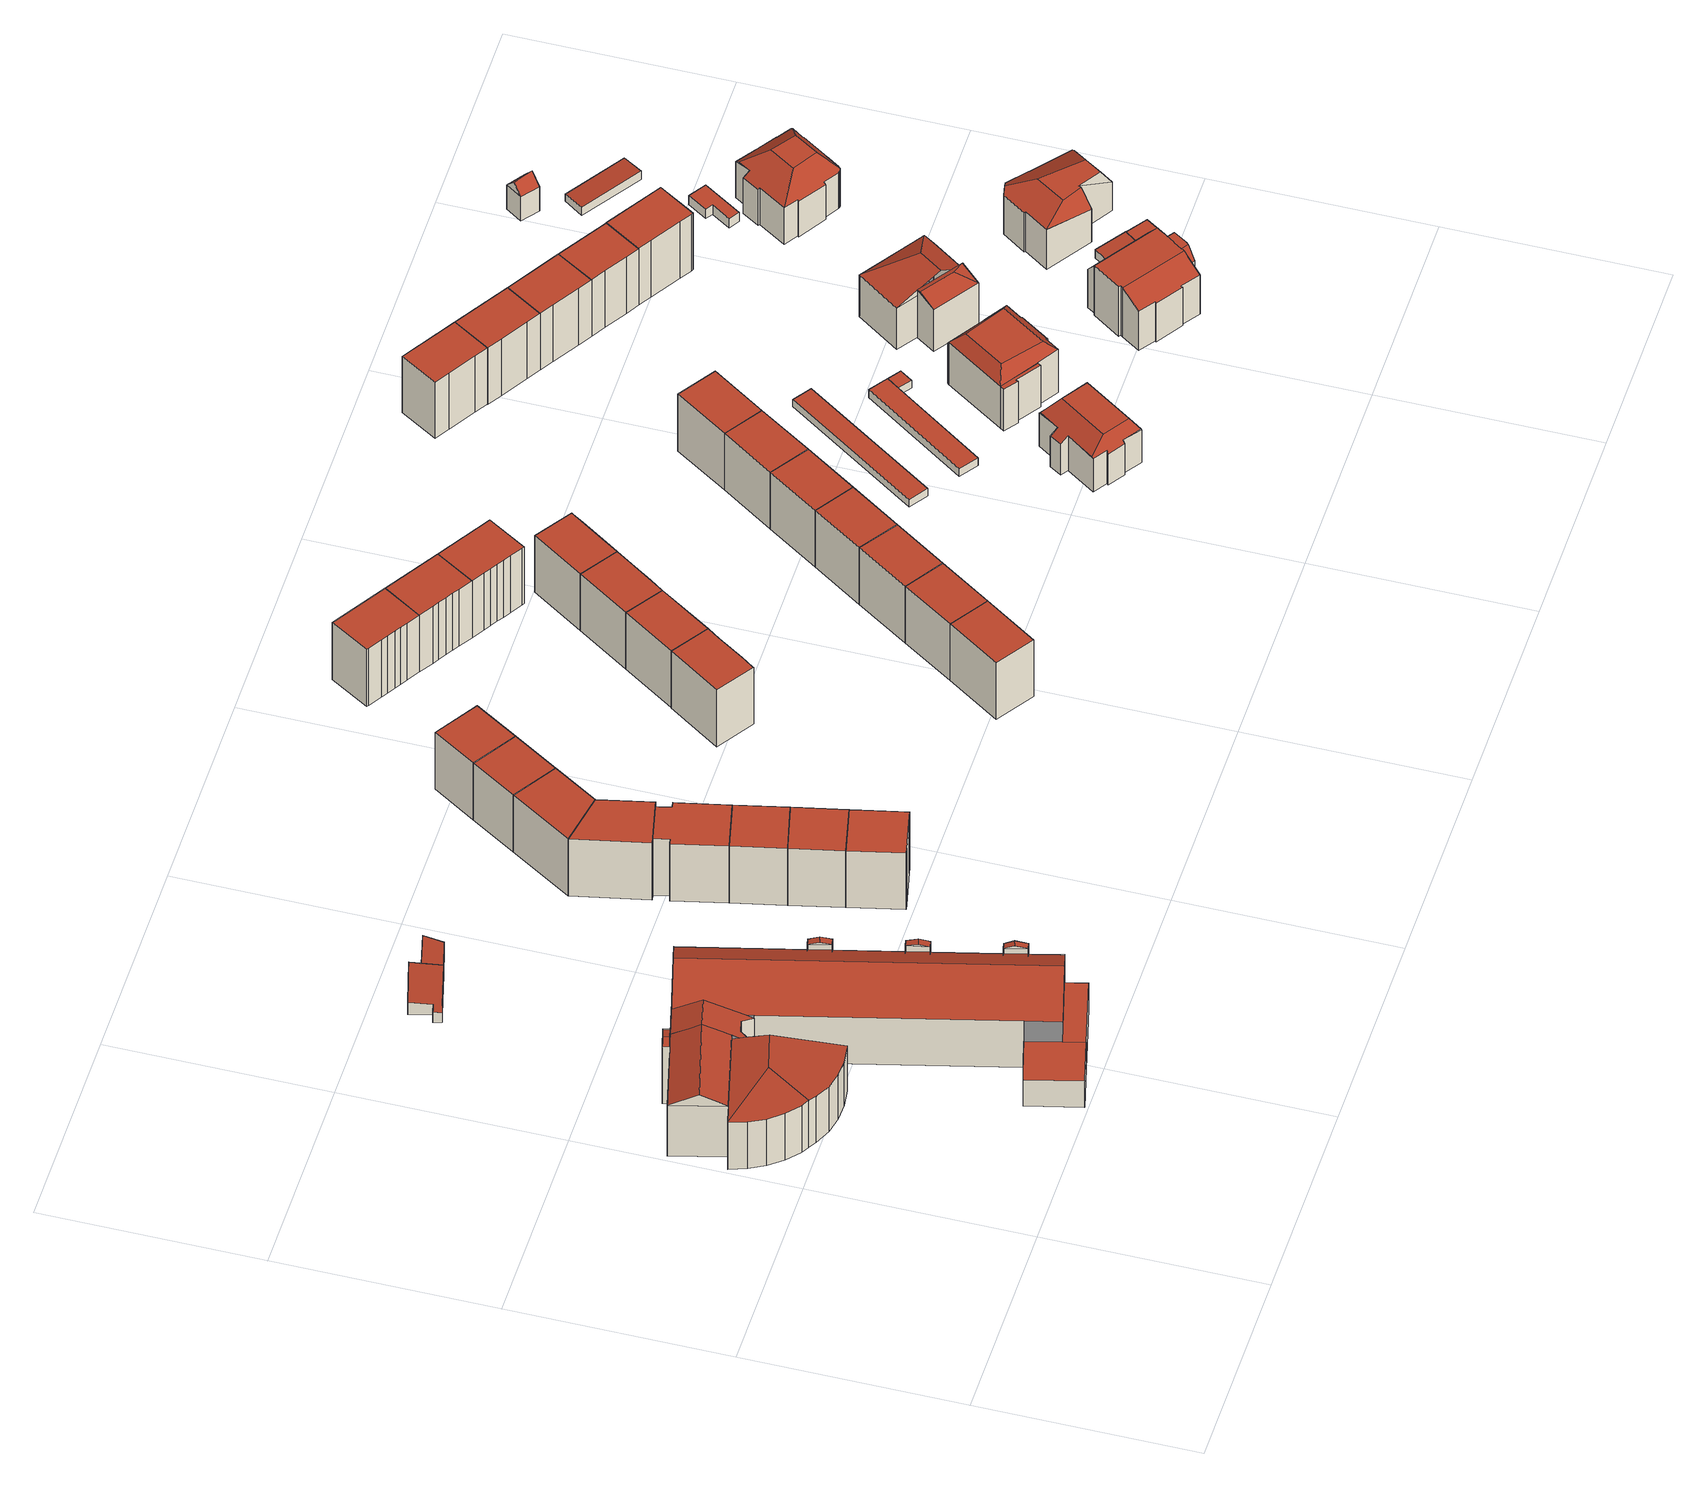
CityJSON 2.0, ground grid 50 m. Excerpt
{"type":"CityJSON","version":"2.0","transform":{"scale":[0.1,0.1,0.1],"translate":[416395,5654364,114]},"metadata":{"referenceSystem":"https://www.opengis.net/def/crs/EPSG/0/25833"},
"CityObjects":{
"building1":{"type":"Building","attributes":{"Gemeindeschluessel":14612000,"Geometrietyp2DReferenz":"3000","function":"31001_2000","roofType":"9999"},"children":["building1-1","building1-2","building1-3","building1-4","building1-5","building1-6","building1-7","building1-8","building1-9","building1-10"]},
"building1-1":{"type":"BuildingPart","attributes":{"Dachtyp_tdc":"tdcGableRoof","Dachneigung":10.82,"QualitaetDacherkennung":57,"Geometrietyp2DReferenz":"3000","measuredHeight":17.23,"roofType":"3100"},"parents":["building1"],"geometry":[{"type":"MultiSurface","lod":"2","boundaries":[[[0,1,2,3,4]],[[1,5,6,2]],[[5,7,8,9,6]],[[5,1,10]],[[0,7,11]],[[1,0,11,10]],[[7,5,10,11]],[[3,2,6,9]]],"semantics":{"surfaces":[{"type":"WallSurface"},{"type":"RoofSurface"},{"type":"GroundSurface"}],"values":[0,0,0,0,0,1,1,2]}}]},
"building1-2":{"type":"BuildingPart","attributes":{"Dachtyp_tdc":"tdcGableRoof","Dachneigung":11.74,"QualitaetDacherkennung":82,"Geometrietyp2DReferenz":"3000","measuredHeight":17.22,"roofType":"3100"},"parents":["building1"],"geometry":[{"type":"MultiSurface","lod":"2","boundaries":[[[12,13,14,15,16]],[[13,17,18,14]],[[17,19,20,21,18]],[[12,22,23,13]],[[17,23,22,19]],[[22,12,19]],[[13,23,17]],[[14,18,21,15]]],"semantics":{"surfaces":[{"type":"WallSurface"},{"type":"RoofSurface"},{"type":"GroundSurface"}],"values":[0,0,0,1,1,0,0,2]}}]},
"building1-3":{"type":"BuildingPart","attributes":{"Dachtyp_tdc":"tdcGableRoof","Dachneigung":25.79,"QualitaetDacherkennung":73,"Geometrietyp2DReferenz":"3000","measuredHeight":18.03,"roofType":"3100"},"parents":["building1"],"geometry":[{"type":"MultiSurface","lod":"2","boundaries":[[[24,25,26,27]],[[28,29,30,31,32,33]],[[34,35,36,37]],[[35,24,27,36]],[[38,29,28,39,40]],[[40,41,42,25,24,35,34,43,38]],[[27,26,44,45,32,31,46,37,36]]],"semantics":{"surfaces":[{"type":"WallSurface"},{"type":"RoofSurface"},{"type":"GroundSurface"}],"values":[0,0,0,0,1,1,2]}}]},
"building1-4":{"type":"BuildingPart","attributes":{"Dachtyp_tdc":"tdcPolyFlatRoof","Dachneigung":0,"QualitaetDacherkennung":63,"Geometrietyp2DReferenz":"3000","measuredHeight":7.75,"roofType":"1000"},"parents":["building1"],"geometry":[{"type":"MultiSurface","lod":"2","boundaries":[[[47,48,49,50]],[[48,51,52,49]],[[53,51,48,47,54]],[[50,49,52,55,56]]],"semantics":{"surfaces":[{"type":"WallSurface"},{"type":"RoofSurface"},{"type":"GroundSurface"}],"values":[0,0,1,2]}}]},
"building1-5":{"type":"BuildingPart","attributes":{"Dachtyp_tdc":"tdcPolyFlatRoof","Dachneigung":0,"QualitaetDacherkennung":78,"Geometrietyp2DReferenz":"3000","measuredHeight":7.8,"roofType":"1000"},"parents":["building1"],"geometry":[{"type":"MultiSurface","lod":"2","boundaries":[[[57,58,59,60]],[[58,61,62,59]],[[61,63,64,62]],[[57,60,52,51]],[[51,53,63,61,58,57]],[[60,59,62,64,55,52]]],"semantics":{"surfaces":[{"type":"WallSurface"},{"type":"RoofSurface"},{"type":"GroundSurface"}],"values":[0,0,0,0,1,2]}}]},
"building1-6":{"type":"BuildingPart","attributes":{"Dachtyp_tdc":"tdcGableRoof","Dachneigung":13.14,"QualitaetDacherkennung":88,"Geometrietyp2DReferenz":"3000","measuredHeight":17.26,"roofType":"3100"},"parents":["building1"],"geometry":[{"type":"MultiSurface","lod":"2","boundaries":[[[65,66,67,68,69]],[[66,70,71,67]],[[70,72,73,74,71]],[[70,66,75]],[[65,72,76]],[[66,65,76,75]],[[72,70,75,76]],[[68,67,71,74]]],"semantics":{"surfaces":[{"type":"WallSurface"},{"type":"RoofSurface"},{"type":"GroundSurface"}],"values":[0,0,0,0,0,1,1,2]}}]},
"building1-7":{"type":"BuildingPart","attributes":{"Dachtyp_tdc":"tdcGableRoof","Dachneigung":13.03,"QualitaetDacherkennung":79,"Geometrietyp2DReferenz":"3000","measuredHeight":17.21,"roofType":"3100"},"parents":["building1"],"geometry":[{"type":"MultiSurface","lod":"2","boundaries":[[[77,78,79,80]],[[78,81,82,79]],[[81,83,84,82]],[[83,85,84]],[[86,77,80,87,88]],[[77,86,89,90,78]],[[81,90,89,83]],[[89,86,83]],[[78,90,81]],[[80,79,82,84,87]]],"semantics":{"surfaces":[{"type":"WallSurface"},{"type":"RoofSurface"},{"type":"GroundSurface"}],"values":[0,0,0,0,0,1,1,0,0,2]}}]},
"building1-8":{"type":"BuildingPart","attributes":{"Dachtyp_tdc":"tdcFreeFormRoof","Dachneigung":10.08,"QualitaetDacherkennung":23,"Geometrietyp2DReferenz":"3000","measuredHeight":15.41,"roofType":"5000"},"parents":["building1"],"geometry":[{"type":"MultiSurface","lod":"2","boundaries":[[[91,92,93,94]],[[92,95,96,93]],[[95,97,98,96]],[[97,99,100,98]],[[99,101,102,100]],[[99,97,95,92,91,103,104]],[[103,105,106,107,108,109,110,111,104]],[[111,112,42,113,101,99,104]],[[26,114,115,116,117,118,119,120,121,94,93,96,98,100,102,44]],[[112,111,114,26,25]],[[111,110,115,114]],[[110,109,116,115]],[[109,108,117,116]],[[108,107,118,117]],[[107,106,119,118]],[[106,105,120,119]],[[105,103,121,120]],[[103,91,94,121]]],"semantics":{"surfaces":[{"type":"WallSurface"},{"type":"RoofSurface"},{"type":"GroundSurface"}],"values":[0,0,0,0,0,1,1,1,2,0,0,0,0,0,0,0,0,0]}}]},
"building1-9":{"type":"BuildingPart","attributes":{"Dachtyp_tdc":"tdcGableRoof","Dachneigung":25.82,"QualitaetDacherkennung":77,"Geometrietyp2DReferenz":"3000","measuredHeight":18.07,"roofType":"3100"},"parents":["building1"],"geometry":[{"type":"MultiSurface","lod":"2","boundaries":[[[8,33,32,9]],[[122,123,124,102,101]],[[123,4,3,124]],[[4,123,125,126,39,33,8]],[[41,126,125,127]],[[128,41,127,122]],[[122,127,125,123]],[[9,32,45,44,102,124,3]]],"semantics":{"surfaces":[{"type":"WallSurface"},{"type":"RoofSurface"},{"type":"GroundSurface"}],"values":[0,0,0,1,1,0,0,2]}}]},
"building1-10":{"type":"BuildingPart","attributes":{"Dachtyp_tdc":"tdcGableRoof","Dachneigung":17.69,"QualitaetDacherkennung":30,"Geometrietyp2DReferenz":"3000","measuredHeight":17.69,"roofType":"3100"},"parents":["building1"],"geometry":[{"type":"MultiSurface","lod":"2","boundaries":[[[30,129,130,31]],[[129,131,132,130]],[[131,133,80,132]],[[133,88,87,80]],[[85,16,15,84]],[[20,134,135,21]],[[134,69,68,135]],[[73,136,137,74]],[[136,138,47,50,137]],[[139,140,34,37,64,63]],[[141,138,136,73,69,134,20,16,85,88,133,131,129]],[[129,30,142,43,140,139,143,141]],[[37,46,31,130,132,80,87,84,15,21,135,68,74,137,50,56,55,64]]],"semantics":{"surfaces":[{"type":"WallSurface"},{"type":"RoofSurface"},{"type":"GroundSurface"}],"values":[0,0,0,0,0,0,0,0,0,0,1,1,2]}}]},
"building2":{"type":"Building","attributes":{"Dachtyp_tdc":"tdcPolyFlatRoof","Gemeindeschluessel":14612000,"Dachneigung":5.43,"QualitaetDacherkennung":75,"Geometrietyp2DReferenz":"3000","measuredHeight":3.63,"function":"31001_9998","roofType":"2100"},"geometry":[{"type":"Solid","lod":"2","boundaries":[[[[144,145,146,147]],[[145,148,149,146]],[[148,150,151,149]],[[150,152,153,151]],[[152,154,155,153]],[[154,156,157,155]],[[156,158,159,157]],[[158,144,147,159]],[[158,156,154,152,150,148,145,144]],[[147,146,149,151,153,155,157,159]]]],"semantics":{"surfaces":[{"type":"WallSurface"},{"type":"RoofSurface"},{"type":"GroundSurface"}],"values":[[0,0,0,0,0,0,0,0,1,2]]}}]},
"building3":{"type":"Building","attributes":{"Dachtyp_tdc":"tdcPolyFlatRoof","Gemeindeschluessel":14612000,"Dachneigung":5.59,"QualitaetDacherkennung":62,"Geometrietyp2DReferenz":"3000","measuredHeight":3.04,"function":"31001_9998","roofType":"2100"},"geometry":[{"type":"Solid","lod":"2","boundaries":[[[[160,161,162,163]],[[161,164,159,162]],[[164,165,157,159]],[[165,160,163,157]],[[165,164,161,160]],[[163,162,159,157]]]],"semantics":{"surfaces":[{"type":"WallSurface"},{"type":"RoofSurface"},{"type":"GroundSurface"}],"values":[[0,0,0,0,1,2]]}}]},
"building4":{"type":"Building","attributes":{"Dachtyp_tdc":"tdcPolyFlatRoof","Gemeindeschluessel":14612000,"Dachneigung":0,"QualitaetDacherkennung":57,"Geometrietyp2DReferenz":"3000","measuredHeight":16.75,"function":"31001_9998","roofType":"1000"},"geometry":[{"type":"Solid","lod":"2","boundaries":[[[[166,167,168,169]],[[167,170,171,168]],[[170,172,173,171]],[[172,174,175,173]],[[174,176,177,175]],[[176,166,169,177]],[[176,174,172,170,167,166]],[[169,168,171,173,175,177]]]],"semantics":{"surfaces":[{"type":"WallSurface"},{"type":"RoofSurface"},{"type":"GroundSurface"}],"values":[[0,0,0,0,0,0,1,2]]}}]},
"building5":{"type":"Building","attributes":{"Dachtyp_tdc":"tdcPolyFlatRoof","Gemeindeschluessel":14612000,"Dachneigung":0,"QualitaetDacherkennung":53,"Geometrietyp2DReferenz":"3000","measuredHeight":16.74,"function":"31001_9998","roofType":"1000"},"geometry":[{"type":"Solid","lod":"2","boundaries":[[[[167,166,178,179]],[[166,180,181,178]],[[180,182,183,181]],[[182,167,179,183]],[[182,180,166,167]],[[179,178,181,183]]]],"semantics":{"surfaces":[{"type":"WallSurface"},{"type":"RoofSurface"},{"type":"GroundSurface"}],"values":[[0,0,0,0,1,2]]}}]},
"building6":{"type":"Building","attributes":{"Dachtyp_tdc":"tdcPolyFlatRoof","Gemeindeschluessel":14612000,"Dachneigung":0,"QualitaetDacherkennung":56,"Geometrietyp2DReferenz":"3000","measuredHeight":16.77,"function":"31001_9998","roofType":"1000"},"geometry":[{"type":"Solid","lod":"2","boundaries":[[[[182,180,181,183]],[[180,184,185,181]],[[184,186,187,185]],[[186,182,183,187]],[[186,184,180,182]],[[183,181,185,187]]]],"semantics":{"surfaces":[{"type":"WallSurface"},{"type":"RoofSurface"},{"type":"GroundSurface"}],"values":[[0,0,0,0,1,2]]}}]},
"building7":{"type":"Building","attributes":{"Dachtyp_tdc":"tdcPolyFlatRoof","Gemeindeschluessel":14612000,"Dachneigung":0,"QualitaetDacherkennung":55,"Geometrietyp2DReferenz":"3000","measuredHeight":16.82,"function":"31001_9998","roofType":"1000"},"geometry":[{"type":"Solid","lod":"2","boundaries":[[[[188,189,190,191]],[[189,192,193,190]],[[192,194,195,193]],[[194,196,197,195]],[[196,198,199,197]],[[198,186,187,199]],[[186,184,185,187]],[[184,188,191,185]],[[184,186,198,196,194,192,189,188]],[[191,190,193,195,197,199,187,185]]]],"semantics":{"surfaces":[{"type":"WallSurface"},{"type":"RoofSurface"},{"type":"GroundSurface"}],"values":[[0,0,0,0,0,0,0,0,1,2]]}}]},
"building8":{"type":"Building","attributes":{"Dachtyp_tdc":"tdcPolyFlatRoof","Gemeindeschluessel":14612000,"Dachneigung":0,"QualitaetDacherkennung":57,"Geometrietyp2DReferenz":"3000","measuredHeight":16.81,"function":"31001_9998","roofType":"1000"},"geometry":[{"type":"Solid","lod":"2","boundaries":[[[[192,200,201,193]],[[200,202,203,201]],[[202,204,205,203]],[[204,206,207,205]],[[206,194,195,207]],[[194,192,193,195]],[[194,206,204,202,200,192]],[[193,201,203,205,207,195]]]],"semantics":{"surfaces":[{"type":"WallSurface"},{"type":"RoofSurface"},{"type":"GroundSurface"}],"values":[[0,0,0,0,0,0,1,2]]}}]},
"building9":{"type":"Building","attributes":{"Dachtyp_tdc":"tdcPolyFlatRoof","Gemeindeschluessel":14612000,"Dachneigung":0,"QualitaetDacherkennung":60,"Geometrietyp2DReferenz":"3000","measuredHeight":16.82,"function":"31001_9998","roofType":"1000"},"geometry":[{"type":"Solid","lod":"2","boundaries":[[[[208,204,205,209]],[[204,202,203,205]],[[202,210,211,203]],[[210,208,209,211]],[[210,202,204,208]],[[209,205,203,211]]]],"semantics":{"surfaces":[{"type":"WallSurface"},{"type":"RoofSurface"},{"type":"GroundSurface"}],"values":[[0,0,0,0,1,2]]}}]},
"building10":{"type":"Building","attributes":{"Dachtyp_tdc":"tdcPolyFlatRoof","Gemeindeschluessel":14612000,"Dachneigung":0,"QualitaetDacherkennung":62,"Geometrietyp2DReferenz":"3000","measuredHeight":16.81,"function":"31001_9998","roofType":"1000"},"geometry":[{"type":"Solid","lod":"2","boundaries":[[[[212,208,209,213]],[[208,210,211,209]],[[210,214,215,211]],[[214,212,213,215]],[[214,210,208,212]],[[213,209,211,215]]]],"semantics":{"surfaces":[{"type":"WallSurface"},{"type":"RoofSurface"},{"type":"GroundSurface"}],"values":[[0,0,0,0,1,2]]}}]},
"building11":{"type":"Building","attributes":{"Dachtyp_tdc":"tdcPolyFlatRoof","Gemeindeschluessel":14612000,"Dachneigung":0,"QualitaetDacherkennung":49,"Geometrietyp2DReferenz":"3000","measuredHeight":16.75,"function":"31001_9998","roofType":"1000"},"geometry":[{"type":"Solid","lod":"2","boundaries":[[[[212,214,215,213]],[[214,216,217,215]],[[216,218,219,217]],[[218,212,213,219]],[[218,216,214,212]],[[213,215,217,219]]]],"semantics":{"surfaces":[{"type":"WallSurface"},{"type":"RoofSurface"},{"type":"GroundSurface"}],"values":[[0,0,0,0,1,2]]}}]},
"building12":{"type":"Building","attributes":{"Dachtyp_tdc":"tdcPolyFlatRoof","Gemeindeschluessel":14612000,"Dachneigung":0,"QualitaetDacherkennung":74,"Geometrietyp2DReferenz":"3000","measuredHeight":16.77,"function":"31001_9998","roofType":"1000"},"geometry":[{"type":"Solid","lod":"2","boundaries":[[[[220,221,222,223]],[[221,224,225,222]],[[224,226,227,225]],[[226,228,229,227]],[[228,230,231,229]],[[230,232,233,231]],[[232,220,223,233]],[[232,230,228,226,224,221,220]],[[223,222,225,227,229,231,233]]]],"semantics":{"surfaces":[{"type":"WallSurface"},{"type":"RoofSurface"},{"type":"GroundSurface"}],"values":[[0,0,0,0,0,0,0,1,2]]}}]},
"building13":{"type":"Building","attributes":{"Dachtyp_tdc":"tdcPolyFlatRoof","Gemeindeschluessel":14612000,"Dachneigung":0,"QualitaetDacherkennung":77,"Geometrietyp2DReferenz":"3000","measuredHeight":16.67,"function":"31001_9998","roofType":"1000"},"geometry":[{"type":"Solid","lod":"2","boundaries":[[[[234,235,236,237]],[[235,238,239,236]],[[238,240,241,239]],[[240,234,237,241]],[[240,238,235,234]],[[237,236,239,241]]]],"semantics":{"surfaces":[{"type":"WallSurface"},{"type":"RoofSurface"},{"type":"GroundSurface"}],"values":[[0,0,0,0,1,2]]}}]},
"building14":{"type":"Building","attributes":{"Dachtyp_tdc":"tdcPolyFlatRoof","Gemeindeschluessel":14612000,"Dachneigung":0,"QualitaetDacherkennung":81,"Geometrietyp2DReferenz":"3000","measuredHeight":16.73,"function":"31001_9998","roofType":"1000"},"geometry":[{"type":"Solid","lod":"2","boundaries":[[[[226,224,242,243]],[[224,244,245,242]],[[244,246,247,245]],[[246,248,249,247]],[[248,250,251,249]],[[250,226,243,251]],[[250,248,246,244,224,226]],[[243,242,245,247,249,251]]]],"semantics":{"surfaces":[{"type":"WallSurface"},{"type":"RoofSurface"},{"type":"GroundSurface"}],"values":[[0,0,0,0,0,0,1,2]]}}]},
"building15":{"type":"Building","attributes":{"Dachtyp_tdc":"tdcPolyFlatRoof","Gemeindeschluessel":14612000,"Dachneigung":0,"QualitaetDacherkennung":59,"Geometrietyp2DReferenz":"3000","measuredHeight":16.77,"function":"31001_9998","roofType":"1000"},"geometry":[{"type":"Solid","lod":"2","boundaries":[[[[252,253,254,255]],[[253,256,257,254]],[[256,258,259,257]],[[258,260,261,259]],[[260,262,263,261]],[[262,264,265,263]],[[264,266,267,265]],[[266,268,269,267]],[[268,270,271,269]],[[270,252,255,271]],[[270,268,266,264,262,260,258,256,253,252]],[[255,254,257,259,261,263,265,267,269,271]]]],"semantics":{"surfaces":[{"type":"WallSurface"},{"type":"RoofSurface"},{"type":"GroundSurface"}],"values":[[0,0,0,0,0,0,0,0,0,0,1,2]]}}]},
"building16":{"type":"Building","attributes":{"Dachtyp_tdc":"tdcPolyFlatRoof","Gemeindeschluessel":14612000,"Dachneigung":0,"QualitaetDacherkennung":78,"Geometrietyp2DReferenz":"3000","measuredHeight":16.73,"function":"31001_9998","roofType":"1000"},"geometry":[{"type":"Solid","lod":"2","boundaries":[[[[235,272,273,236]],[[272,274,275,273]],[[274,238,239,275]],[[238,235,236,239]],[[238,274,272,235]],[[236,273,275,239]]]],"semantics":{"surfaces":[{"type":"WallSurface"},{"type":"RoofSurface"},{"type":"GroundSurface"}],"values":[[0,0,0,0,1,2]]}}]},
"building17":{"type":"Building","attributes":{"Dachtyp_tdc":"tdcPolyFlatRoof","Gemeindeschluessel":14612000,"Dachneigung":0,"QualitaetDacherkennung":61,"Geometrietyp2DReferenz":"3000","measuredHeight":16.76,"function":"31001_9998","roofType":"1000"},"geometry":[{"type":"Solid","lod":"2","boundaries":[[[[276,277,278,279]],[[277,280,281,278]],[[280,282,283,281]],[[282,264,265,283]],[[264,262,263,265]],[[262,284,285,263]],[[284,286,287,285]],[[286,288,289,287]],[[288,276,279,289]],[[288,286,284,262,264,282,280,277,276]],[[279,278,281,283,265,263,285,287,289]]]],"semantics":{"surfaces":[{"type":"WallSurface"},{"type":"RoofSurface"},{"type":"GroundSurface"}],"values":[[0,0,0,0,0,0,0,0,0,1,2]]}}]},
"building18":{"type":"Building","attributes":{"Dachtyp_tdc":"tdcPolyFlatRoof","Gemeindeschluessel":14612000,"Dachneigung":0,"QualitaetDacherkennung":78,"Geometrietyp2DReferenz":"3000","measuredHeight":16.7,"function":"31001_9998","roofType":"1000"},"geometry":[{"type":"Solid","lod":"2","boundaries":[[[[244,290,291,245]],[[290,292,293,291]],[[292,294,295,293]],[[294,296,297,295]],[[296,246,247,297]],[[246,244,245,247]],[[246,296,294,292,290,244]],[[245,291,293,295,297,247]]]],"semantics":{"surfaces":[{"type":"WallSurface"},{"type":"RoofSurface"},{"type":"GroundSurface"}],"values":[[0,0,0,0,0,0,1,2]]}}]},
"building19":{"type":"Building","attributes":{"Dachtyp_tdc":"tdcPolyFlatRoof","Gemeindeschluessel":14612000,"Dachneigung":0,"QualitaetDacherkennung":79,"Geometrietyp2DReferenz":"3000","measuredHeight":16.76,"function":"31001_9998","roofType":"1000"},"geometry":[{"type":"Solid","lod":"2","boundaries":[[[[272,298,299,300]],[[298,301,302,299]],[[301,274,303,302]],[[274,272,300,303]],[[274,301,298,272]],[[300,299,302,303]]]],"semantics":{"surfaces":[{"type":"WallSurface"},{"type":"RoofSurface"},{"type":"GroundSurface"}],"values":[[0,0,0,0,1,2]]}}]},
"building20":{"type":"Building","attributes":{"Dachtyp_tdc":"tdcPolyFlatRoof","Gemeindeschluessel":14612000,"Dachneigung":0,"QualitaetDacherkennung":61,"Geometrietyp2DReferenz":"3000","measuredHeight":16.8,"function":"31001_9998","roofType":"1000"},"geometry":[{"type":"Solid","lod":"2","boundaries":[[[[304,305,306,307]],[[305,308,309,306]],[[308,310,311,309]],[[310,312,313,311]],[[312,286,287,313]],[[286,284,285,287]],[[284,314,315,285]],[[314,316,317,315]],[[316,318,319,317]],[[318,304,307,319]],[[318,316,314,284,286,312,310,308,305,304]],[[307,306,309,311,313,287,285,315,317,319]]]],"semantics":{"surfaces":[{"type":"WallSurface"},{"type":"RoofSurface"},{"type":"GroundSurface"}],"values":[[0,0,0,0,0,0,0,0,0,0,1,2]]}}]},
"building21":{"type":"Building","attributes":{"Dachtyp_tdc":"tdcPolyFlatRoof","Gemeindeschluessel":14612000,"Dachneigung":0,"QualitaetDacherkennung":72,"Geometrietyp2DReferenz":"3000","measuredHeight":16.69,"function":"31001_9998","roofType":"1000"},"geometry":[{"type":"Solid","lod":"2","boundaries":[[[[320,292,293,321]],[[292,290,291,293]],[[290,322,323,291]],[[322,324,325,323]],[[324,326,327,325]],[[326,328,329,327]],[[328,320,321,329]],[[328,326,324,322,290,292,320]],[[321,293,291,323,325,327,329]]]],"semantics":{"surfaces":[{"type":"WallSurface"},{"type":"RoofSurface"},{"type":"GroundSurface"}],"values":[[0,0,0,0,0,0,0,1,2]]}}]},
"building22":{"type":"Building","attributes":{"Dachtyp_tdc":"tdcPolyFlatRoof","Gemeindeschluessel":14612000,"Dachneigung":0,"QualitaetDacherkennung":81,"Geometrietyp2DReferenz":"3000","measuredHeight":16.75,"function":"31001_9998","roofType":"1000"},"geometry":[{"type":"Solid","lod":"2","boundaries":[[[[298,330,331,299]],[[330,332,333,331]],[[332,301,302,333]],[[301,298,299,302]],[[301,332,330,298]],[[299,331,333,302]]]],"semantics":{"surfaces":[{"type":"WallSurface"},{"type":"RoofSurface"},{"type":"GroundSurface"}],"values":[[0,0,0,0,1,2]]}}]},
"building23":{"type":"Building","attributes":{"Dachtyp_tdc":"tdcPolyFlatRoof","Gemeindeschluessel":14612000,"Dachneigung":0,"QualitaetDacherkennung":79,"Geometrietyp2DReferenz":"3000","measuredHeight":16.71,"function":"31001_9998","roofType":"1000"},"geometry":[{"type":"Solid","lod":"2","boundaries":[[[[332,330,334,335]],[[330,336,337,334]],[[336,338,339,337]],[[338,332,335,339]],[[338,336,330,332]],[[335,334,337,339]]]],"semantics":{"surfaces":[{"type":"WallSurface"},{"type":"RoofSurface"},{"type":"GroundSurface"}],"values":[[0,0,0,0,1,2]]}}]},
"building24":{"type":"Building","attributes":{"Dachtyp_tdc":"tdcPolyFlatRoof","Gemeindeschluessel":14612000,"Dachneigung":0,"QualitaetDacherkennung":71,"Geometrietyp2DReferenz":"3000","measuredHeight":16.73,"function":"31001_9998","roofType":"1000"},"geometry":[{"type":"Solid","lod":"2","boundaries":[[[[338,336,337,339]],[[336,340,341,337]],[[340,342,343,341]],[[342,338,339,343]],[[342,340,336,338]],[[339,337,341,343]]]],"semantics":{"surfaces":[{"type":"WallSurface"},{"type":"RoofSurface"},{"type":"GroundSurface"}],"values":[[0,0,0,0,1,2]]}}]},
"building25":{"type":"Building","attributes":{"Dachtyp_tdc":"tdcPolyFlatRoof","Gemeindeschluessel":14612000,"Dachneigung":0,"QualitaetDacherkennung":63,"Geometrietyp2DReferenz":"3000","measuredHeight":16.84,"function":"31001_9998","roofType":"1000"},"geometry":[{"type":"Solid","lod":"2","boundaries":[[[[342,340,344,345]],[[340,346,347,344]],[[346,348,349,347]],[[348,342,345,349]],[[348,346,340,342]],[[345,344,347,349]]]],"semantics":{"surfaces":[{"type":"WallSurface"},{"type":"RoofSurface"},{"type":"GroundSurface"}],"values":[[0,0,0,0,1,2]]}}]},
"building26":{"type":"Building","attributes":{"Dachtyp_tdc":"tdcFreeFormRoof","Gemeindeschluessel":14612000,"Dachneigung":0.008,"QualitaetDacherkennung":51,"Geometrietyp2DReferenz":"3000","measuredHeight":12.9,"function":"31001_9998","roofType":"5000"},"geometry":[{"type":"Solid","lod":"2","boundaries":[[[[350,351,352,353]],[[351,354,355,352]],[[354,356,357,355]],[[356,358,359,357]],[[358,360,361,359]],[[360,362,363,361]],[[362,364,365,363]],[[364,366,367,365]],[[366,368,369,367]],[[368,370,371,369]],[[370,372,373,371]],[[372,374,375,373]],[[374,376,377,375]],[[376,378,379,377]],[[378,380,381,379]],[[380,382,383,381]],[[382,384,385,383]],[[384,386,387,385]],[[386,388,389,387]],[[388,350,353,389]],[[372,370,390,391,392,393,380,378,376,374]],[[394,395,350,388,386,384,382,393,392]],[[396,397,358,356,354,351,395,394]],[[391,390,368,366,364,362,360,397,396]],[[392,391,396,394]],[[370,368,390]],[[351,350,395]],[[382,380,393]],[[360,358,397]],[[353,352,355,357,359,361,363,365,367,369,371,373,375,377,379,381,383,385,387,389]]]],"semantics":{"surfaces":[{"type":"WallSurface"},{"type":"RoofSurface"},{"type":"GroundSurface"}],"values":[[0,0,0,0,0,0,0,0,0,0,0,0,0,0,0,0,0,0,0,0,1,1,1,1,1,0,0,0,0,2]]}}]},
"building27":{"type":"Building","attributes":{"Dachtyp_tdc":"tdcPolyFlatRoof","Gemeindeschluessel":14612000,"Dachneigung":0,"QualitaetDacherkennung":79,"Geometrietyp2DReferenz":"3000","measuredHeight":2.18,"function":"31001_2463","roofType":"1000"},"geometry":[{"type":"Solid","lod":"2","boundaries":[[[[398,399,400,401]],[[399,402,403,400]],[[402,404,405,403]],[[404,398,401,405]],[[404,402,399,398]],[[401,400,403,405]]]],"semantics":{"surfaces":[{"type":"WallSurface"},{"type":"RoofSurface"},{"type":"GroundSurface"}],"values":[[0,0,0,0,1,2]]}}]},
"building28":{"type":"Building","attributes":{"Dachtyp_tdc":"tdcPolyFlatRoof","Gemeindeschluessel":14612000,"Dachneigung":0,"QualitaetDacherkennung":73,"Geometrietyp2DReferenz":"3000","measuredHeight":2.3,"function":"31001_2463","roofType":"1000"},"geometry":[{"type":"Solid","lod":"2","boundaries":[[[[406,407,408,409]],[[407,410,411,408]],[[410,412,413,411]],[[412,414,415,413]],[[414,406,409,415]],[[414,412,410,407,406]],[[409,408,411,413,415]]]],"semantics":{"surfaces":[{"type":"WallSurface"},{"type":"RoofSurface"},{"type":"GroundSurface"}],"values":[[0,0,0,0,0,1,2]]}}]},
"building29":{"type":"Building","attributes":{"Dachtyp_tdc":"tdcPolyFlatRoof","Gemeindeschluessel":14612000,"Dachneigung":0,"QualitaetDacherkennung":59,"Geometrietyp2DReferenz":"3000","measuredHeight":16.63,"function":"31001_9998","roofType":"1000"},"geometry":[{"type":"Solid","lod":"2","boundaries":[[[[416,417,418,419]],[[417,420,421,418]],[[420,422,423,421]],[[422,424,425,423]],[[424,426,427,425]],[[426,416,419,427]],[[426,424,422,420,417,416]],[[419,418,421,423,425,427]]]],"semantics":{"surfaces":[{"type":"WallSurface"},{"type":"RoofSurface"},{"type":"GroundSurface"}],"values":[[0,0,0,0,0,0,1,2]]}}]},
"building30":{"type":"Building","attributes":{"Gemeindeschluessel":14612000,"Geometrietyp2DReferenz":"3000","function":"31001_9998","roofType":"9999"},"children":["building30-1","building30-2"]},
"building30-1":{"type":"BuildingPart","attributes":{"Dachtyp_tdc":"tdcCutTentRoof","Dachneigung":0.602,"QualitaetDacherkennung":62,"Geometrietyp2DReferenz":"3000","measuredHeight":14.92,"roofType":"9999"},"parents":["building30"],"geometry":[{"type":"MultiSurface","lod":"2","boundaries":[[[428,429,430,431]],[[429,432,433,430]],[[432,434,435,433]],[[434,436,437,435]],[[436,438,439,437]],[[438,440,441,439]],[[440,442,443,441]],[[442,444,445,443]],[[444,446,447,445]],[[446,448,449,450,447]],[[428,431,451,452]],[[428,452,453,454]],[[436,434,432,429,428,454,455]],[[446,444,442,440,438,436,455,456]],[[452,448,446,456,453]],[[456,455,454,453]],[[431,430,433,435,437,439,441,443,445,447,450,451]]],"semantics":{"surfaces":[{"type":"WallSurface"},{"type":"RoofSurface"},{"type":"GroundSurface"}],"values":[0,0,0,0,0,0,0,0,0,0,0,1,1,1,1,1,2]}}]},
"building30-2":{"type":"BuildingPart","attributes":{"Dachtyp_tdc":"tdcPolyFlatRoof","Dachneigung":0,"QualitaetDacherkennung":28,"Geometrietyp2DReferenz":"3000","measuredHeight":12.27,"roofType":"1000"},"parents":["building30"],"geometry":[{"type":"MultiSurface","lod":"2","boundaries":[[[449,457,458,450]],[[457,459,460,458]],[[459,461,462,460]],[[461,463,464,462]],[[463,452,451,464]],[[463,461,459,457,449,452]],[[451,450,458,460,462,464]]],"semantics":{"surfaces":[{"type":"WallSurface"},{"type":"RoofSurface"},{"type":"GroundSurface"}],"values":[0,0,0,0,0,1,2]}}]},
"building31":{"type":"Building","attributes":{"Dachtyp_tdc":"tdcPolyFlatRoof","Gemeindeschluessel":14612000,"Dachneigung":0,"QualitaetDacherkennung":64,"Geometrietyp2DReferenz":"3000","measuredHeight":2.19,"function":"31001_9998","roofType":"1000"},"geometry":[{"type":"Solid","lod":"2","boundaries":[[[[465,466,411,413]],[[466,467,468,411]],[[467,469,470,468]],[[469,465,413,470]],[[469,467,466,465]],[[413,411,468,470]]]],"semantics":{"surfaces":[{"type":"WallSurface"},{"type":"RoofSurface"},{"type":"GroundSurface"}],"values":[[0,0,0,0,1,2]]}}]},
"building32":{"type":"Building","attributes":{"Dachtyp_tdc":"tdcPolyFlatRoof","Gemeindeschluessel":14612000,"Dachneigung":0,"QualitaetDacherkennung":59,"Geometrietyp2DReferenz":"3000","measuredHeight":16.69,"function":"31001_9998","roofType":"1000"},"geometry":[{"type":"Solid","lod":"2","boundaries":[[[[471,424,472,473]],[[424,422,474,472]],[[422,475,476,474]],[[475,477,478,476]],[[477,479,480,478]],[[479,471,473,480]],[[479,477,475,422,424,471]],[[473,472,474,476,478,480]]]],"semantics":{"surfaces":[{"type":"WallSurface"},{"type":"RoofSurface"},{"type":"GroundSurface"}],"values":[[0,0,0,0,0,0,1,2]]}}]},
"building33":{"type":"Building","attributes":{"Dachtyp_tdc":"tdcPolyFlatRoof","Gemeindeschluessel":14612000,"Dachneigung":0,"QualitaetDacherkennung":58,"Geometrietyp2DReferenz":"3000","measuredHeight":16.68,"function":"31001_9998","roofType":"1000"},"geometry":[{"type":"Solid","lod":"2","boundaries":[[[[481,482,483,484]],[[482,485,486,483]],[[485,477,478,486]],[[477,475,476,478]],[[475,487,488,476]],[[487,481,484,488]],[[487,475,477,485,482,481]],[[484,483,486,478,476,488]]]],"semantics":{"surfaces":[{"type":"WallSurface"},{"type":"RoofSurface"},{"type":"GroundSurface"}],"values":[[0,0,0,0,0,0,1,2]]}}]},
"building34":{"type":"Building","attributes":{"Gemeindeschluessel":14612000,"Geometrietyp2DReferenz":"3000","function":"31001_9998","roofType":"9999"},"children":["building34-1","building34-2"]},
"building34-1":{"type":"BuildingPart","attributes":{"Dachtyp_tdc":"tdcCutGableRoof","Dachneigung":0.141,"QualitaetDacherkennung":42,"Geometrietyp2DReferenz":"3000","measuredHeight":14.5,"roofType":"9999"},"parents":["building34"],"geometry":[{"type":"MultiSurface","lod":"2","boundaries":[[[489,490,491,492]],[[490,493,494,491]],[[495,489,492,496]],[[497,498,499,500]],[[490,501,502,503,493]],[[504,499,498,502,501]],[[489,500,499,504,501,490]],[[495,497,500,489]],[[492,491,494,505,496]]],"semantics":{"surfaces":[{"type":"WallSurface"},{"type":"RoofSurface"},{"type":"GroundSurface"}],"values":[0,0,0,1,1,1,0,0,2]}}]},
"building34-2":{"type":"BuildingPart","attributes":{"Dachtyp_tdc":"tdcCutGableRoof","Dachneigung":0.188,"QualitaetDacherkennung":42,"Geometrietyp2DReferenz":"3000","measuredHeight":14.56,"roofType":"9999"},"parents":["building34"],"geometry":[{"type":"MultiSurface","lod":"2","boundaries":[[[506,507,508,494,493]],[[507,509,510,508]],[[509,511,512,510]],[[511,513,514,512]],[[513,515,516,514]],[[515,517,518,516]],[[517,519,520,518]],[[519,521,522,520]],[[521,523,524,522]],[[523,525,526,524]],[[525,527,528,526]],[[527,529,530,528]],[[529,531,532,530]],[[531,533,534,532]],[[533,535,536,534]],[[535,537,497,495,496,536]],[[535,533,531,529,527,525]],[[519,517,515,513,511,509,507,506,538]],[[525,523,521,519,538,537,535]],[[494,508,510,512,514,516,518,520,522,524,526,528,530,532,534,536,496,505]]],"semantics":{"surfaces":[{"type":"WallSurface"},{"type":"RoofSurface"},{"type":"GroundSurface"}],"values":[0,0,0,0,0,0,0,0,0,0,0,0,0,0,0,0,1,1,1,2]}}]},
"building35":{"type":"Building","attributes":{"Gemeindeschluessel":14612000,"Geometrietyp2DReferenz":"3000","function":"31001_9998","roofType":"9999"},"children":["building35-1","building35-2","building35-3"]},
"building35-1":{"type":"BuildingPart","attributes":{"Dachtyp_tdc":"tdcHipAndGableRoof","Dachneigung":23.91,"QualitaetDacherkennung":33,"Geometrietyp2DReferenz":"3000","measuredHeight":14.19,"roofType":"5000"},"parents":["building35"],"geometry":[{"type":"MultiSurface","lod":"2","boundaries":[[[539,540,541,542,543,544]],[[540,545,546,541]],[[545,547,548,549,550,546]],[[540,539,551]],[[547,545,552]],[[539,553,554,547,552,551]],[[545,540,551,552]],[[550,542,541,546]]],"semantics":{"surfaces":[{"type":"WallSurface"},{"type":"RoofSurface"},{"type":"GroundSurface"}],"values":[0,0,0,1,0,1,1,2]}}]},
"building35-2":{"type":"BuildingPart","attributes":{"Dachtyp_tdc":"tdcPolyFlatRoof","Dachneigung":0,"QualitaetDacherkennung":47,"Geometrietyp2DReferenz":"3000","measuredHeight":4.29,"roofType":"1000"},"parents":["building35"],"geometry":[{"type":"MultiSurface","lod":"2","boundaries":[[[555,556,557,558]],[[556,559,560,557]],[[559,561,562,560]],[[561,563,564,562]],[[563,565,566,564]],[[567,565,563,561,559,556,555]],[[558,557,560,562,564,566,568]]],"semantics":{"surfaces":[{"type":"WallSurface"},{"type":"RoofSurface"},{"type":"GroundSurface"}],"values":[0,0,0,0,0,1,2]}}]},
"building35-3":{"type":"BuildingPart","attributes":{"Dachtyp_tdc":"tdcHipAndGableRoof","Dachneigung":16.63,"QualitaetDacherkennung":56,"Geometrietyp2DReferenz":"3000","measuredHeight":15.65,"roofType":"5000"},"parents":["building35"],"geometry":[{"type":"MultiSurface","lod":"2","boundaries":[[[569,570,555,558,571]],[[572,543,542,566,565]],[[549,573,574,550]],[[573,569,571,574]],[[575,576,569,577]],[[573,548,554,578,577,569]],[[579,575,577,578,553,544]],[[572,579,544,543]],[[580,575,579,572]],[[549,548,573]],[[570,576,575,580]],[[569,576,570]],[[571,558,568,566,542,550,574]]],"semantics":{"surfaces":[{"type":"WallSurface"},{"type":"RoofSurface"},{"type":"GroundSurface"}],"values":[0,0,0,0,1,1,1,0,0,0,0,0,2]}}]},
"building36":{"type":"Building","attributes":{"Dachtyp_tdc":"tdcPolyFlatRoof","Gemeindeschluessel":14612000,"Dachneigung":0,"QualitaetDacherkennung":60,"Geometrietyp2DReferenz":"3000","measuredHeight":16.63,"function":"31001_9998","roofType":"1000"},"geometry":[{"type":"Solid","lod":"2","boundaries":[[[[581,481,582,583]],[[481,487,584,582]],[[487,585,586,584]],[[585,587,588,586]],[[587,589,590,588]],[[589,581,583,590]],[[589,587,585,487,481,581]],[[583,582,584,586,588,590]]]],"semantics":{"surfaces":[{"type":"WallSurface"},{"type":"RoofSurface"},{"type":"GroundSurface"}],"values":[[0,0,0,0,0,0,1,2]]}}]},
"building37":{"type":"Building","attributes":{"Dachtyp_tdc":"tdcPolyFlatRoof","Gemeindeschluessel":14612000,"Dachneigung":0,"QualitaetDacherkennung":61,"Geometrietyp2DReferenz":"3000","measuredHeight":16.67,"function":"31001_9998","roofType":"1000"},"geometry":[{"type":"Solid","lod":"2","boundaries":[[[[591,592,593,594]],[[592,595,588,593]],[[596,597,598,586]],[[597,599,600,598]],[[599,601,602,600]],[[601,591,594,602]],[[601,599,597,596,595,592,591]],[[594,593,588,586,598,600,602]],[[595,596,586,588]]]],"semantics":{"surfaces":[{"type":"WallSurface"},{"type":"RoofSurface"},{"type":"GroundSurface"}],"values":[[0,0,0,0,0,0,1,2,0]]}}]},
"building38":{"type":"Building","attributes":{"Dachtyp_tdc":"tdcPolyFlatRoof","Gemeindeschluessel":14612000,"Dachneigung":3.13,"QualitaetDacherkennung":90,"Geometrietyp2DReferenz":"3000","measuredHeight":2.44,"function":"31001_9998","roofType":"2100"},"geometry":[{"type":"Solid","lod":"2","boundaries":[[[[603,604,605,606]],[[604,607,608,605]],[[607,609,610,608]],[[609,603,606,610]],[[609,607,604,603]],[[606,605,608,610]]]],"semantics":{"surfaces":[{"type":"WallSurface"},{"type":"RoofSurface"},{"type":"GroundSurface"}],"values":[[0,0,0,0,1,2]]}}]},
"building39":{"type":"Building","attributes":{"Dachtyp_tdc":"tdcPolyFlatRoof","Gemeindeschluessel":14612000,"Dachneigung":0,"QualitaetDacherkennung":85,"Geometrietyp2DReferenz":"3000","measuredHeight":2.46,"function":"31001_9998","roofType":"1000"},"geometry":[{"type":"Solid","lod":"2","boundaries":[[[[611,612,613,614]],[[612,615,616,613]],[[615,617,618,616]],[[617,611,614,618]],[[617,615,612,611]],[[614,613,616,618]]]],"semantics":{"surfaces":[{"type":"WallSurface"},{"type":"RoofSurface"},{"type":"GroundSurface"}],"values":[[0,0,0,0,1,2]]}}]},
"building40":{"type":"Building","attributes":{"Dachtyp_tdc":"tdcFreeFormRoof","Gemeindeschluessel":14612000,"Dachneigung":32.19,"QualitaetDacherkennung":31,"Geometrietyp2DReferenz":"3000","measuredHeight":13.86,"function":"31001_9998","roofType":"5000"},"geometry":[{"type":"Solid","lod":"2","boundaries":[[[[619,620,621,622]],[[620,623,624,621]],[[623,625,626,624]],[[625,627,628,626]],[[627,629,630,628]],[[629,631,632,630]],[[631,633,634,632]],[[633,635,636,634]],[[635,637,638,636]],[[637,639,640,638]],[[639,619,622,640]],[[625,641,642,643]],[[629,644,645,646]],[[647,648,637,635,633,631,646,645]],[[642,641,623,620,619,639,648,647]],[[627,643,642,647,645,644]],[[625,623,641]],[[627,625,643]],[[639,637,648]],[[631,629,646]],[[629,627,644]],[[622,621,624,626,628,630,632,634,636,638,640]]]],"semantics":{"surfaces":[{"type":"WallSurface"},{"type":"RoofSurface"},{"type":"GroundSurface"}],"values":[[0,0,0,0,0,0,0,0,0,0,0,1,1,1,1,1,0,0,0,0,0,2]]}}]},
"building41":{"type":"Building","attributes":{"Dachtyp_tdc":"tdcPolyFlatRoof","Gemeindeschluessel":14612000,"Dachneigung":0,"QualitaetDacherkennung":83,"Geometrietyp2DReferenz":"3000","measuredHeight":2.69,"function":"31001_9998","roofType":"1000"},"geometry":[{"type":"Solid","lod":"2","boundaries":[[[[649,650,651,652]],[[650,653,654,651]],[[653,655,656,654]],[[655,657,658,656]],[[657,659,660,658]],[[659,649,652,660]],[[659,657,655,653,650,649]],[[652,651,654,656,658,660]]]],"semantics":{"surfaces":[{"type":"WallSurface"},{"type":"RoofSurface"},{"type":"GroundSurface"}],"values":[[0,0,0,0,0,0,1,2]]}}]},
"building42":{"type":"Building","attributes":{"Dachtyp_tdc":"tdcFreeFormRoof","Gemeindeschluessel":14612000,"Dachneigung":50.6,"QualitaetDacherkennung":4,"Geometrietyp2DReferenz":"3000","measuredHeight":9.97,"function":"31001_2000","roofType":"5000"},"geometry":[{"type":"Solid","lod":"2","boundaries":[[[[661,662,663,664]],[[662,665,666,663]],[[665,667,668,666]],[[667,661,664,668]],[[669,667,665]],[[670,669,665,662]],[[670,662,661]],[[669,670,661,667]],[[664,663,666,668]]]],"semantics":{"surfaces":[{"type":"WallSurface"},{"type":"RoofSurface"},{"type":"GroundSurface"}],"values":[[0,0,0,0,0,1,0,1,2]]}}]},
"building43":{"type":"Building","attributes":{"Dachtyp_tdc":"tdcFreeFormRoof","Gemeindeschluessel":14612000,"Dachneigung":25.48,"QualitaetDacherkennung":33,"Geometrietyp2DReferenz":"3000","measuredHeight":13.99,"function":"31001_9998","roofType":"5000"},"geometry":[{"type":"Solid","lod":"2","boundaries":[[[[671,672,673,674]],[[672,675,676,673]],[[675,677,678,676]],[[677,679,680,678]],[[679,681,682,680]],[[681,683,684,682]],[[683,685,686,684]],[[685,687,688,686]],[[687,689,690,688]],[[689,691,692,690]],[[691,693,694,692]],[[693,695,696,694]],[[695,697,698,696]],[[697,699,700,698]],[[699,701,702,700]],[[701,703,704,702]],[[703,705,706,704]],[[705,707,708,706]],[[707,709,710,708]],[[709,711,712,710]],[[711,713,714,712]],[[713,715,716,714]],[[715,717,718,716]],[[717,719,720,718]],[[719,721,722,720]],[[721,723,724,722]],[[723,725,726,724]],[[725,671,674,726]],[[727,728,729,725,723,721,719,730]],[[731,681,679,677,675,672,671,729,728,732]],[[732,733,734,697,695,693,691,689,687,685,683,731]],[[727,730,717,715,713,711,709,707,705,703,701,699,734,733]],[[733,732,728,727]],[[683,681,731]],[[699,697,734]],[[719,717,730]],[[671,725,729]],[[674,673,676,678,680,682,684,686,688,690,692,694,696,698,700,702,704,706,708,710,712,714,716,718,720,722,724,726]]]],"semantics":{"surfaces":[{"type":"WallSurface"},{"type":"RoofSurface"},{"type":"GroundSurface"}],"values":[[0,0,0,0,0,0,0,0,0,0,0,0,0,0,0,0,0,0,0,0,0,0,0,0,0,0,0,0,1,1,1,1,1,0,0,0,0,2]]}}]},
"building44":{"type":"Building","attributes":{"Dachtyp_tdc":"tdcPolyFlatRoof","Gemeindeschluessel":14612000,"Dachneigung":2.97,"QualitaetDacherkennung":89,"Geometrietyp2DReferenz":"3000","measuredHeight":2.38,"function":"31001_2463","roofType":"2100"},"geometry":[{"type":"Solid","lod":"2","boundaries":[[[[735,736,737,738]],[[736,739,740,737]],[[739,741,742,740]],[[741,735,738,742]],[[741,739,736,735]],[[738,737,740,742]]]],"semantics":{"surfaces":[{"type":"WallSurface"},{"type":"RoofSurface"},{"type":"GroundSurface"}],"values":[[0,0,0,0,1,2]]}}]}
},
"vertices":[
[153,829,177],[149,843,177],[149,843,11],[153,829,11],[153,829,160],[198,856,178],[198,856,11],[202,841,178],[202,841,160],[202,841,11],[172,849,183],[176,835,183],
[564,443,178],[578,446,178],[578,446,11],[564,443,11],[564,443,161],[591,397,177],[591,397,11],[576,393,177],[576,393,161],[576,393,11],[570,417,183],[585,421,183],
[259,707,153],[246,677,140],[246,677,11],[259,707,11],[204,842,161],[272,859,161],[272,859,149],[272,859,11],[204,842,11],[204,842,160],[314,694,140],[286,714,153],[286,714,11],[314,694,11],[288,796,191],[213,806,178],[220,779,191],[235,720,162],[239,705,154],[310,711,149],[235,720,11],[220,779,11],[288,796,11],
[636,123,89],[648,75,89],[648,75,11],[636,123,11],[483,33,89],[483,33,11],[471,80,89],[589,111,89],[471,80,11],[589,111,11],
[376,6,89],[345,129,89],[345,129,11],[376,6,11],[387,141,89],[387,141,11],[451,158,89],[451,158,11],
[614,248,176],[628,251,176],[628,251,11],[614,248,11],[614,248,161],[641,202,177],[641,202,11],[626,198,177],[626,198,161],[626,198,11],[634,229,184],[619,225,184],
[514,638,176],[529,641,176],[529,641,11],[514,638,11],[542,592,177],[542,592,11],[527,588,177],[527,588,11],[527,588,161],[514,637,176],[514,637,11],[514,637,161],[520,613,183],[535,617,183],
[93,529,149],[63,556,148],[63,556,11],[93,529,11],[37,588,148],[37,588,11],[18,623,149],[18,623,11],[4,662,151],[4,662,11],[39,671,151],[39,671,11],[110,519,150],[165,621,165],[128,508,147],[166,492,143],[206,484,140],[246,483,138],[287,488,137],[294,490,137],[255,644,165],[246,677,159],[235,720,151],[255,644,11],[294,490,11],[287,488,11],[246,483,11],[206,484,11],[166,492,11],[128,508,11],[110,519,11],
[39,671,160],[8,792,160],[8,792,11],[24,729,192],[220,779,192],[39,671,162],[235,720,160],
[390,889,188],[390,889,11],[446,904,161],[446,904,11],[514,638,161],[613,248,161],[613,248,11],[645,126,161],[645,126,11],[636,123,165],[451,158,149],[314,694,149],[589,111,188],[288,796,149],[471,80,149],
[269,1347,38],[248,1341,38],[248,1341,9],[269,1347,9],[243,1360,40],[243,1360,9],[264,1365,40],[264,1365,9],[251,1416,45],[251,1416,9],[362,1446,45],[362,1446,9],[368,1421,43],[368,1421,9],[380,1376,38],[380,1376,9],
[449,1441,39],[446,1394,35],[446,1394,9],[449,1441,9],[380,1376,35],[368,1421,39],
[788,634,181],[903,660,181],[903,660,14],[788,634,14],[931,539,181],[931,539,14],[918,536,181],[918,536,14],[828,516,181],[828,516,14],[816,513,181],[816,513,14],
[788,634,13],[903,660,13],[761,751,181],[761,751,13],[877,778,181],[877,778,13],
[735,868,181],[735,868,13],[850,894,181],[850,894,13],
[707,987,181],[720,990,181],[720,990,13],[707,987,13],[712,1025,181],[712,1025,13],[802,1045,181],[802,1045,13],[810,1011,181],[810,1011,13],[823,1014,181],[823,1014,13],
[700,1022,181],[700,1022,13],[663,1191,181],[663,1191,13],[787,1169,181],[787,1169,13],[815,1048,181],[815,1048,13],
[851,1272,181],[851,1272,13],[753,1334,181],[753,1334,13],
[916,1376,181],[916,1376,13],[818,1438,181],[818,1438,13],
[881,1538,181],[881,1538,13],[978,1476,181],[978,1476,13],
[1244,961,176],[1161,1017,176],[1161,1017,8],[1244,961,8],[1242,1137,176],[1242,1137,8],[1325,1082,176],[1325,1082,8],[1304,1052,176],[1304,1052,8],[1265,992,176],[1265,992,8],[1245,964,176],[1245,964,8],
[1390,485,179],[1471,607,179],[1471,607,12],[1390,485,12],[1556,551,179],[1556,551,12],[1474,429,179],[1474,429,12],
[1242,1137,9],[1325,1082,9],[1322,1257,176],[1322,1257,9],[1404,1202,176],[1404,1202,9],[1385,1173,176],[1385,1173,9],[1345,1113,176],[1345,1113,9],
[1122,1709,176],[1109,1717,176],[1109,1717,8],[1122,1709,8],[1078,1736,176],[1078,1736,8],[1074,1739,176],[1074,1739,8],[1129,1828,176],[1129,1828,8],[1253,1751,176],[1253,1751,8],[1198,1662,176],[1198,1662,8],[1169,1680,176],[1169,1680,8],[1154,1689,176],[1154,1689,8],[1141,1697,176],[1141,1697,8],
[1549,725,179],[1549,725,12],[1634,669,179],[1634,669,12],
[1276,1614,176],[1261,1623,176],[1261,1623,8],[1276,1614,8],[1244,1634,176],[1244,1634,8],[1230,1642,176],[1230,1642,8],[1377,1674,176],[1377,1674,8],[1322,1585,176],[1322,1585,8],[1292,1604,176],[1292,1604,8],
[1402,1377,176],[1402,1377,9],[1485,1322,176],[1485,1322,9],[1465,1292,176],[1465,1292,9],[1425,1233,176],[1425,1233,9],
[1630,846,179],[1630,846,11],[1549,725,11],[1714,789,179],[1714,789,11],[1634,669,11],
[1412,1529,176],[1396,1539,176],[1396,1539,8],[1412,1529,8],[1382,1548,176],[1382,1548,8],[1366,1558,176],[1366,1558,8],[1351,1567,176],[1351,1567,8],[1500,1598,176],[1500,1598,8],[1445,1509,176],[1445,1509,8],[1440,1512,176],[1440,1512,8],
[1504,1351,176],[1504,1351,9],[1482,1497,176],[1482,1497,9],[1565,1442,176],[1565,1442,9],[1563,1439,176],[1563,1439,9],[1545,1412,176],[1545,1412,9],
[1707,962,179],[1707,962,11],[1792,906,179],[1792,906,11],
[1707,962,12],[1792,906,12],[1786,1081,179],[1786,1081,12],[1871,1024,179],[1871,1024,12],
[1867,1202,179],[1867,1202,12],[1951,1146,179],[1951,1146,12],
[1867,1202,11],[1951,1146,11],[1948,1325,179],[1948,1325,11],[2033,1269,179],[2033,1269,11],
[2073,474,106],[2118,540,110],[2118,540,8],[2073,474,8],[2101,551,98],[2101,551,8],[2119,578,98],[2119,578,8],[2136,567,110],[2136,567,8],[2169,616,106],[2169,616,8],[2206,590,106],[2206,590,8],[2208,595,99],[2208,595,8],[2248,568,99],[2248,568,8],[2245,564,107],[2245,564,8],[2277,542,105],[2277,542,8],[2244,494,105],[2244,494,8],[2247,493,100],[2247,493,8],[2215,446,100],[2215,446,8],[2212,447,105],[2212,447,8],[2181,401,105],[2181,401,8],[2140,429,107],[2140,429,8],[2138,425,99],[2138,425,8],[2101,449,98],[2101,449,8],[2104,453,106],[2104,453,8],[2275,543,107],[2250,537,137],[2175,426,137],[2180,402,108],[2117,465,137],[2074,476,110],[2192,575,137],[2167,613,110],
[1932,826,25],[2141,1135,25],[2141,1135,4],[1932,826,4],[2182,1107,25],[2182,1107,4],[1973,798,25],[1973,798,4],
[2044,751,26],[2211,992,26],[2211,992,3],[2044,751,3],[2252,964,26],[2252,964,3],[2232,935,26],[2232,935,3],[2085,723,26],[2085,723,3],
[1880,1795,174],[1848,1814,174],[1848,1814,8],[1880,1795,8],[1901,1900,174],[1901,1900,8],[2025,1823,174],[2025,1823,8],[1972,1738,174],[1972,1738,8],[1943,1756,174],[1943,1756,8],
[2285,843,133],[2288,846,128],[2288,846,10],[2285,843,10],[2368,792,131],[2368,792,10],[2366,789,136],[2366,789,10],[2415,756,138],[2415,756,10],[2391,720,138],[2391,720,10],[2395,717,134],[2395,717,10],[2350,650,134],[2350,650,10],[2346,653,138],[2346,653,10],[2324,620,138],[2324,620,10],[2279,650,136],[2279,650,133],[2279,650,10],[2194,707,10],[2194,707,133],[2232,715,159],[2295,809,159],[2387,753,158],[2319,651,158],
[2275,643,133],[2275,643,10],[2221,680,133],[2221,680,10],[2218,675,133],[2218,675,10],[2188,697,133],[2188,697,10],
[2232,935,25],[2252,964,25],[2281,944,25],[2281,944,3],[2261,915,25],[2261,915,3],
[2003,1718,174],[1972,1738,7],[2003,1718,7],[2025,1823,7],[2149,1746,174],[2149,1746,7],[2096,1661,174],[2096,1661,7],[2066,1680,174],[2066,1680,7],
[2217,1586,174],[2187,1605,174],[2187,1605,7],[2217,1586,7],[2127,1642,174],[2127,1642,7],[2270,1672,174],[2270,1672,7],
[2703,490,121],[2659,424,121],[2659,424,10],[2703,490,10],[2642,435,121],[2642,435,10],[2687,501,121],[2687,501,10],[2687,501,129],[2679,489,155],[2695,478,155],[2703,490,129],[2670,441,155],[2654,451,155],[2649,444,139],[2674,446,155],[2649,444,10],
[2642,435,149],[2620,402,125],[2620,402,10],[2579,430,125],[2579,430,10],[2578,427,123],[2578,427,10],[2519,467,123],[2519,467,10],[2521,469,125],[2521,469,10],[2485,494,125],[2485,494,10],[2513,536,155],[2513,536,10],[2517,542,156],[2517,542,10],[2513,545,156],[2513,545,10],[2557,609,156],[2557,609,10],[2557,610,154],[2557,610,10],[2561,608,154],[2561,608,10],[2575,629,122],[2575,629,10],[2711,537,122],[2711,537,10],[2696,514,156],[2696,514,10],[2687,501,156],[2649,444,155],
[2497,874,148],[2467,831,131],[2467,831,8],[2497,874,8],[2497,874,130],[2497,874,133],[2368,899,131],[2368,899,8],[2398,942,148],[2398,942,146],[2398,942,130],[2398,942,8],[2466,883,150],[2392,934,150],[2474,890,148],[2403,938,148],
[2542,991,51],[2554,1008,51],[2554,1008,8],[2542,991,8],[2582,989,51],[2582,989,8],[2586,970,51],[2586,970,8],[2566,940,51],[2566,940,8],[2550,951,51],[2550,951,8],[2566,975,51],[2566,975,8],
[2423,1073,130],[2542,991,130],[2423,1073,8],[2550,951,130],[2353,973,130],[2353,973,8],[2566,975,133],[2542,991,133],[2485,960,165],[2449,907,165],[2550,951,133],[2566,975,130],
[2249,1567,174],[2217,1586,8],[2249,1567,8],[2270,1672,8],[2382,1602,174],[2382,1602,8],[2329,1517,174],[2329,1517,8],[2300,1535,174],[2300,1535,8],
[2425,1457,175],[2358,1499,175],[2358,1499,8],[2425,1457,8],[2329,1517,175],[2382,1602,175],[2510,1522,175],[2510,1522,8],[2457,1438,175],[2457,1438,8],[2453,1440,175],[2453,1440,8],
[2685,608,30],[2717,653,33],[2717,653,8],[2685,608,8],[2783,607,33],[2783,607,8],[2751,562,30],[2751,562,8],
[2829,575,32],[2799,529,32],[2799,529,7],[2829,575,7],[2751,562,32],[2751,562,7],[2783,607,32],[2783,607,7],
[2822,826,110],[2820,824,112],[2820,824,8],[2822,826,8],[2921,761,93],[2921,761,8],[2856,657,92],[2856,657,8],[2778,706,145],[2778,706,8],[2758,673,105],[2758,673,8],[2658,740,124],[2658,740,8],[2695,796,124],[2695,796,8],[2693,798,123],[2693,798,8],[2730,853,123],[2730,853,8],[2767,860,120],[2767,860,8],[2918,756,96],[2854,713,144],[2829,674,144],[2775,700,145],[2728,725,146],[2659,740,124],[2773,793,146],[2751,857,129],
[2674,1473,33],[2617,1385,33],[2617,1385,6],[2674,1473,6],[2594,1400,33],[2594,1400,6],[2622,1443,33],[2622,1443,6],[2606,1454,33],[2606,1454,6],[2635,1498,33],[2635,1498,6],
[2493,1816,79],[2518,1853,79],[2518,1853,8],[2493,1816,8],[2558,1826,79],[2558,1826,8],[2531,1787,79],[2531,1787,8],[2544,1806,108],[2505,1834,106],
[2681,1411,112],[2726,1382,110],[2726,1382,6],[2681,1411,6],[2726,1383,109],[2726,1383,6],[2776,1351,108],[2776,1351,6],[2775,1349,109],[2775,1349,6],[2807,1328,108],[2807,1328,6],[2788,1299,111],[2788,1299,6],[2792,1297,106],[2792,1297,6],[2751,1235,107],[2751,1235,6],[2748,1237,112],[2748,1237,6],[2726,1204,112],[2726,1204,6],[2724,1202,112],[2724,1202,6],[2722,1201,113],[2722,1201,6],[2720,1199,114],[2720,1199,6],[2718,1199,114],[2718,1199,6],[2716,1198,113],[2716,1198,6],[2713,1198,112],[2713,1198,6],[2711,1199,112],[2711,1199,6],[2709,1199,111],[2709,1199,6],[2675,1220,112],[2675,1220,6],[2672,1216,108],[2672,1216,6],[2609,1256,110],[2609,1256,6],[2611,1258,112],[2611,1258,6],[2580,1278,113],[2580,1278,6],[2621,1342,114],[2621,1342,6],[2617,1345,111],[2617,1345,6],[2642,1384,111],[2642,1384,6],[2658,1374,120],[2658,1374,6],[2663,1283,146],[2701,1342,146],[2675,1402,120],[2581,1279,114],[2806,1325,110],[2755,1304,146],[2720,1249,146],[2719,1199,115],
[2707,1656,28],[2677,1611,31],[2677,1611,7],[2707,1656,7],[2544,1700,31],[2544,1700,7],[2574,1744,28],[2574,1744,7]
]}
